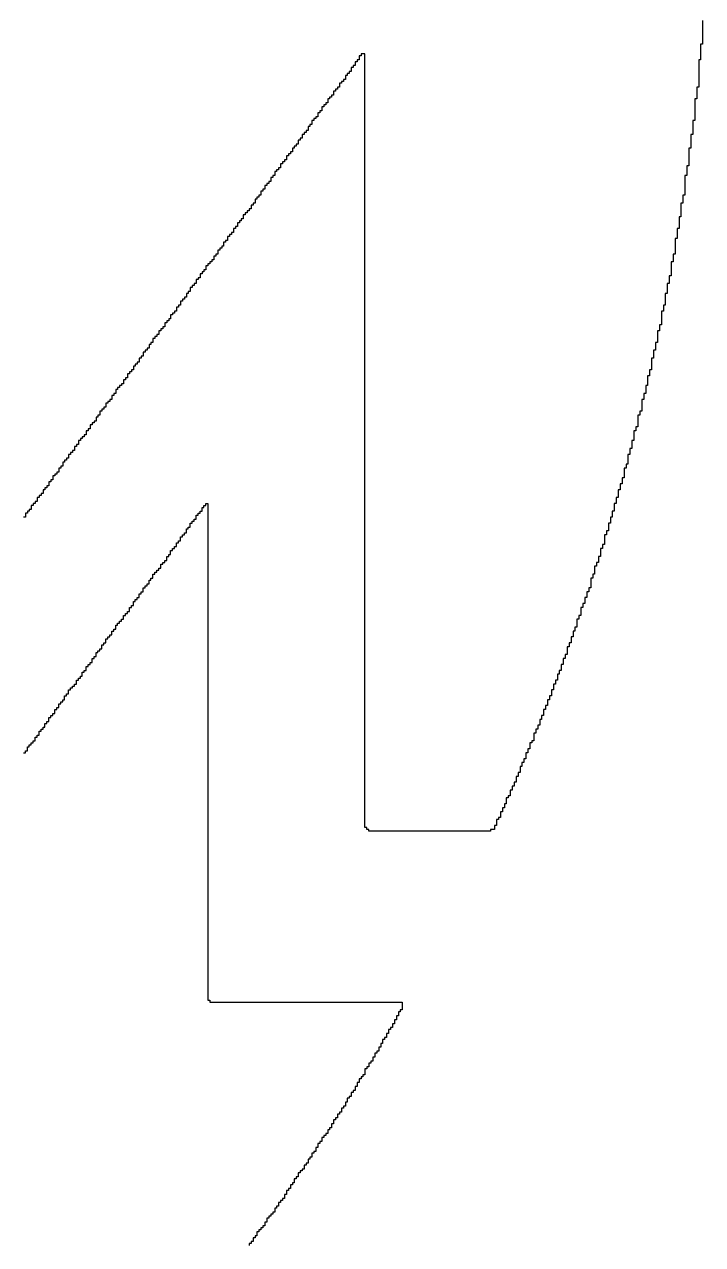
# Model space of a CAD drawing. Header units: millimetres. Extents: x -3.3 to 49.3, y -30.5 to 0.
# Drawn here: x 45.368 to 46.633, y -25.73 to -23.454 of the extents above; entities that cross this region are included whole.
import ezdxf

# ---------------------------------------------------------------- set-up
doc = ezdxf.new("R2010")
doc.units = ezdxf.units.MM
doc.layers.add('TopOverlay', color=2, linetype='Continuous')

msp = doc.modelspace()

# ---------------------------------------------------------------- linework, layer by layer
at = {"layer": 'TopOverlay'}
for p, q in [((46.6333, -23.4465), (46.6333, -23.4905)), ((46.6333, -23.4905), (46.6297, -23.4905)), ((46.6297, -23.4905), (46.6297, -23.5198)), ((45.996, -23.5125), (45.9923, -23.5125)), ((45.9923, -23.5125), (45.9923, -23.5198)), ((46.0033, -23.5088), (45.996, -23.5088)), ((45.996, -23.5088), (45.996, -23.5125)), ((46.0033, -24.952), (46.0033, -23.5088)), ((45.9813, -23.5344), (45.9777, -23.5344)), ((45.9777, -23.5344), (45.9777, -23.5418)), ((45.985, -23.5308), (45.9813, -23.5308)), ((45.9813, -23.5308), (45.9813, -23.5344)), ((45.9886, -23.5234), (45.985, -23.5234)), ((45.985, -23.5234), (45.985, -23.5308)), ((45.9923, -23.5198), (45.9886, -23.5198)), ((45.9886, -23.5198), (45.9886, -23.5234)), ((46.6297, -23.5198), (46.626, -23.5198)), ((46.626, -23.5198), (46.626, -23.5711)), ((45.963, -23.5601), (45.9593, -23.5601)), ((45.9593, -23.5601), (45.9593, -23.5637)), ((45.9667, -23.5564), (45.963, -23.5564)), ((45.963, -23.5564), (45.963, -23.5601)), ((45.9703, -23.5491), (45.9667, -23.5491)), ((45.9667, -23.5491), (45.9667, -23.5564)), ((45.974, -23.5454), (45.9703, -23.5454)), ((45.9703, -23.5454), (45.9703, -23.5491)), ((45.9777, -23.5418), (45.974, -23.5418)), ((45.974, -23.5418), (45.974, -23.5454)), ((45.9484, -23.5784), (45.9447, -23.5784)), ((45.9447, -23.5784), (45.9447, -23.5857)), ((45.952, -23.5747), (45.9484, -23.5747)), ((45.9484, -23.5747), (45.9484, -23.5784)), ((45.9557, -23.5711), (45.952, -23.5711)), ((45.952, -23.5711), (45.952, -23.5747)), ((45.9593, -23.5637), (45.9557, -23.5637)), ((45.9557, -23.5637), (45.9557, -23.5711)), ((46.626, -23.5711), (46.6223, -23.5711)), ((46.6223, -23.5711), (46.6223, -23.593)), ((45.9264, -23.6077), (45.9227, -23.6077)), ((45.9227, -23.6077), (45.9227, -23.615)), ((45.93, -23.604), (45.9264, -23.604)), ((45.9264, -23.604), (45.9264, -23.6077)), ((45.9337, -23.6004), (45.93, -23.6004)), ((45.93, -23.6004), (45.93, -23.604)), ((45.9374, -23.593), (45.9337, -23.593)), ((45.9337, -23.593), (45.9337, -23.6004)), ((45.941, -23.5894), (45.9374, -23.5894)), ((45.9374, -23.5894), (45.9374, -23.593)), ((45.9447, -23.5857), (45.941, -23.5857)), ((45.941, -23.5857), (45.941, -23.5894)), ((46.6223, -23.593), (46.6187, -23.593)), ((46.6187, -23.593), (46.6187, -23.6333)), ((45.9117, -23.6297), (45.9081, -23.6297)), ((45.9081, -23.6297), (45.9081, -23.6333)), ((45.9154, -23.626), (45.9117, -23.626)), ((45.9117, -23.626), (45.9117, -23.6297)), ((45.919, -23.6187), (45.9154, -23.6187)), ((45.9154, -23.6187), (45.9154, -23.626)), ((45.9227, -23.615), (45.919, -23.615)), ((45.919, -23.615), (45.919, -23.6187)), ((45.8971, -23.6516), (45.8934, -23.6516)), ((45.8934, -23.6516), (45.8934, -23.6553)), ((45.9007, -23.6443), (45.8971, -23.6443)), ((45.8971, -23.6443), (45.8971, -23.6516)), ((45.9044, -23.6407), (45.9007, -23.6407)), ((45.9007, -23.6407), (45.9007, -23.6443)), ((45.9081, -23.6333), (45.9044, -23.6333)), ((45.9044, -23.6333), (45.9044, -23.6407)), ((46.6187, -23.6333), (46.615, -23.6333)), ((46.615, -23.6333), (46.615, -23.659)), ((45.8824, -23.67), (45.8788, -23.67)), ((45.8788, -23.67), (45.8788, -23.6773)), ((45.8861, -23.6663), (45.8824, -23.6663)), ((45.8824, -23.6663), (45.8824, -23.67)), ((45.8897, -23.659), (45.8861, -23.659)), ((45.8861, -23.659), (45.8861, -23.6663)), ((45.8934, -23.6553), (45.8897, -23.6553)), ((45.8897, -23.6553), (45.8897, -23.659)), ((46.615, -23.659), (46.6114, -23.659)), ((46.6114, -23.659), (46.6114, -23.6846)), ((45.8641, -23.6956), (45.8604, -23.6956)), ((45.8604, -23.6956), (45.8604, -23.6993)), ((45.8678, -23.6919), (45.8641, -23.6919)), ((45.8641, -23.6919), (45.8641, -23.6956)), ((45.8714, -23.6846), (45.8678, -23.6846)), ((45.8678, -23.6846), (45.8678, -23.6919)), ((45.8751, -23.681), (45.8714, -23.681)), ((45.8714, -23.681), (45.8714, -23.6846)), ((45.8788, -23.6773), (45.8751, -23.6773)), ((45.8751, -23.6773), (45.8751, -23.681)), ((46.6114, -23.6846), (46.6077, -23.6846)), ((46.6077, -23.6846), (46.6077, -23.7176)), ((45.8458, -23.7212), (45.8421, -23.7212)), ((45.8421, -23.7212), (45.8421, -23.7249)), ((45.8495, -23.7139), (45.8458, -23.7139)), ((45.8458, -23.7139), (45.8458, -23.7212)), ((45.8531, -23.7103), (45.8495, -23.7103)), ((45.8495, -23.7103), (45.8495, -23.7139)), ((45.8568, -23.7066), (45.8531, -23.7066)), ((45.8531, -23.7066), (45.8531, -23.7103)), ((45.8604, -23.6993), (45.8568, -23.6993)), ((45.8568, -23.6993), (45.8568, -23.7066)), ((46.6077, -23.7176), (46.604, -23.7176)), ((46.604, -23.7176), (46.604, -23.7359)), ((45.8311, -23.7396), (45.8275, -23.7396)), ((45.8275, -23.7396), (45.8275, -23.7469)), ((45.8348, -23.7359), (45.8311, -23.7359)), ((45.8311, -23.7359), (45.8311, -23.7396)), ((45.8385, -23.7286), (45.8348, -23.7286)), ((45.8348, -23.7286), (45.8348, -23.7359)), ((45.8421, -23.7249), (45.8385, -23.7249)), ((45.8385, -23.7249), (45.8385, -23.7286)), ((46.604, -23.7359), (46.6004, -23.7359)), ((46.6004, -23.7359), (46.6004, -23.7725)), ((45.8128, -23.7652), (45.8092, -23.7652)), ((45.8092, -23.7652), (45.8092, -23.7725)), ((45.8165, -23.7615), (45.8128, -23.7615)), ((45.8128, -23.7615), (45.8128, -23.7652)), ((45.8201, -23.7542), (45.8165, -23.7542)), ((45.8165, -23.7542), (45.8165, -23.7615)), ((45.8238, -23.7505), (45.8201, -23.7505)), ((45.8201, -23.7505), (45.8201, -23.7542)), ((45.8275, -23.7469), (45.8238, -23.7469)), ((45.8238, -23.7469), (45.8238, -23.7505)), ((45.7982, -23.7872), (45.7945, -23.7872)), ((45.7945, -23.7872), (45.7945, -23.7908)), ((45.8018, -23.7799), (45.7982, -23.7799)), ((45.7982, -23.7799), (45.7982, -23.7872)), ((45.8055, -23.7762), (45.8018, -23.7762)), ((45.8018, -23.7762), (45.8018, -23.7799)), ((45.8092, -23.7725), (45.8055, -23.7725)), ((45.8055, -23.7725), (45.8055, -23.7762)), ((46.5967, -23.7872), (46.593, -23.7872)), ((46.593, -23.7872), (46.593, -23.8128)), ((46.6004, -23.7725), (46.5967, -23.7725)), ((46.5967, -23.7725), (46.5967, -23.7872)), ((45.7799, -23.8092), (45.7762, -23.8092)), ((45.7762, -23.8092), (45.7762, -23.8165)), ((45.7835, -23.8055), (45.7799, -23.8055)), ((45.7799, -23.8055), (45.7799, -23.8092)), ((45.7872, -23.8018), (45.7835, -23.8018)), ((45.7835, -23.8018), (45.7835, -23.8055)), ((45.7908, -23.7982), (45.7872, -23.7982)), ((45.7872, -23.7982), (45.7872, -23.8018)), ((45.7945, -23.7908), (45.7908, -23.7908)), ((45.7908, -23.7908), (45.7908, -23.7982)), ((45.7615, -23.8348), (45.7579, -23.8348)), ((45.7579, -23.8348), (45.7579, -23.8421)), ((45.7652, -23.8311), (45.7615, -23.8311)), ((45.7615, -23.8311), (45.7615, -23.8348)), ((45.7689, -23.8238), (45.7652, -23.8238)), ((45.7652, -23.8238), (45.7652, -23.8311)), ((45.7725, -23.8201), (45.7689, -23.8201)), ((45.7689, -23.8201), (45.7689, -23.8238)), ((45.7762, -23.8165), (45.7725, -23.8165)), ((45.7725, -23.8165), (45.7725, -23.8201)), ((46.5894, -23.8348), (46.5857, -23.8348)), ((46.5857, -23.8348), (46.5857, -23.8531)), ((46.593, -23.8128), (46.5894, -23.8128)), ((46.5894, -23.8128), (46.5894, -23.8348)), ((45.7469, -23.8568), (45.7432, -23.8568)), ((45.7432, -23.8568), (45.7432, -23.8604)), ((45.7505, -23.8495), (45.7469, -23.8495)), ((45.7469, -23.8495), (45.7469, -23.8568)), ((45.7542, -23.8458), (45.7505, -23.8458)), ((45.7505, -23.8458), (45.7505, -23.8495)), ((45.7579, -23.8421), (45.7542, -23.8421)), ((45.7542, -23.8421), (45.7542, -23.8458)), ((46.5857, -23.8531), (46.5821, -23.8531)), ((46.5821, -23.8531), (46.5821, -23.8824)), ((45.7322, -23.8751), (45.7286, -23.8751)), ((45.7286, -23.8751), (45.7286, -23.8824)), ((45.7359, -23.8714), (45.7322, -23.8714)), ((45.7322, -23.8714), (45.7322, -23.8751)), ((45.7396, -23.8678), (45.7359, -23.8678)), ((45.7359, -23.8678), (45.7359, -23.8714)), ((45.7432, -23.8604), (45.7396, -23.8604)), ((45.7396, -23.8604), (45.7396, -23.8678)), ((45.7139, -23.9007), (45.7103, -23.9007)), ((45.7103, -23.9007), (45.7103, -23.9044)), ((45.7176, -23.8971), (45.7139, -23.8971)), ((45.7139, -23.8971), (45.7139, -23.9007)), ((45.7212, -23.8934), (45.7176, -23.8934)), ((45.7176, -23.8934), (45.7176, -23.8971)), ((45.7249, -23.8861), (45.7212, -23.8861)), ((45.7212, -23.8861), (45.7212, -23.8934)), ((45.7286, -23.8824), (45.7249, -23.8824)), ((45.7249, -23.8824), (45.7249, -23.8861)), ((46.5784, -23.8971), (46.5747, -23.8971)), ((46.5747, -23.8971), (46.5747, -23.9227)), ((46.5821, -23.8824), (46.5784, -23.8824)), ((46.5784, -23.8824), (46.5784, -23.8971)), ((45.6956, -23.9264), (45.6919, -23.9264)), ((45.6919, -23.9264), (45.6919, -23.93)), ((45.6993, -23.919), (45.6956, -23.919)), ((45.6956, -23.919), (45.6956, -23.9264)), ((45.7029, -23.9154), (45.6993, -23.9154)), ((45.6993, -23.9154), (45.6993, -23.919)), ((45.7066, -23.9117), (45.7029, -23.9117)), ((45.7029, -23.9117), (45.7029, -23.9154)), ((45.7103, -23.9044), (45.7066, -23.9044)), ((45.7066, -23.9044), (45.7066, -23.9117)), ((46.5747, -23.9227), (46.5711, -23.9227)), ((46.5711, -23.9227), (46.5711, -23.9374)), ((45.681, -23.9447), (45.6773, -23.9447)), ((45.6773, -23.9447), (45.6773, -23.952)), ((45.6846, -23.941), (45.681, -23.941)), ((45.681, -23.941), (45.681, -23.9447)), ((45.6883, -23.9374), (45.6846, -23.9374)), ((45.6846, -23.9374), (45.6846, -23.941)), ((45.6919, -23.93), (45.6883, -23.93)), ((45.6883, -23.93), (45.6883, -23.9374)), ((46.5711, -23.9374), (46.5674, -23.9374)), ((46.5674, -23.9374), (46.5674, -23.9557)), ((45.6626, -23.9703), (45.659, -23.9703)), ((45.659, -23.9703), (45.659, -23.9777)), ((45.6663, -23.9667), (45.6626, -23.9667)), ((45.6626, -23.9667), (45.6626, -23.9703)), ((45.67, -23.963), (45.6663, -23.963)), ((45.6663, -23.963), (45.6663, -23.9667)), ((45.6736, -23.9557), (45.67, -23.9557)), ((45.67, -23.9557), (45.67, -23.963)), ((45.6773, -23.952), (45.6736, -23.952)), ((45.6736, -23.952), (45.6736, -23.9557)), ((46.5674, -23.9557), (46.5637, -23.9557)), ((46.5637, -23.9557), (46.5637, -23.9777)), ((45.648, -23.9923), (45.6443, -23.9923)), ((45.6443, -23.9923), (45.6443, -23.996)), ((45.6516, -23.9886), (45.648, -23.9886)), ((45.648, -23.9886), (45.648, -23.9923)), ((45.6553, -23.9813), (45.6516, -23.9813)), ((45.6516, -23.9813), (45.6516, -23.9886)), ((45.659, -23.9777), (45.6553, -23.9777)), ((45.6553, -23.9777), (45.6553, -23.9813)), ((46.5601, -23.9886), (46.5564, -23.9886)), ((46.5564, -23.9886), (46.5564, -24.0143)), ((46.5637, -23.9777), (46.5601, -23.9777)), ((46.5601, -23.9777), (46.5601, -23.9886)), ((45.6333, -24.0106), (45.6297, -24.0106)), ((45.6297, -24.0106), (45.6297, -24.018)), ((45.637, -24.007), (45.6333, -24.007)), ((45.6333, -24.007), (45.6333, -24.0106)), ((45.6407, -24.0033), (45.637, -24.0033)), ((45.637, -24.0033), (45.637, -24.007)), ((45.6443, -23.996), (45.6407, -23.996)), ((45.6407, -23.996), (45.6407, -24.0033)), ((46.5564, -24.0143), (46.5527, -24.0143)), ((46.5527, -24.0143), (46.5527, -24.0253)), ((45.6114, -24.0399), (45.6077, -24.0399)), ((45.6077, -24.0399), (45.6077, -24.0473)), ((45.615, -24.0363), (45.6114, -24.0363)), ((45.6114, -24.0363), (45.6114, -24.0399)), ((45.6187, -24.0326), (45.615, -24.0326)), ((45.615, -24.0326), (45.615, -24.0363)), ((45.6223, -24.0253), (45.6187, -24.0253)), ((45.6187, -24.0253), (45.6187, -24.0326)), ((45.626, -24.0216), (45.6223, -24.0216)), ((45.6223, -24.0216), (45.6223, -24.0253)), ((45.6297, -24.018), (45.626, -24.018)), ((45.626, -24.018), (45.626, -24.0216)), ((46.5527, -24.0253), (46.5491, -24.0253)), ((46.5491, -24.0253), (46.5491, -24.0473)), ((45.5967, -24.0619), (45.593, -24.0619)), ((45.593, -24.0619), (45.593, -24.0656)), ((45.6004, -24.0582), (45.5967, -24.0582)), ((45.5967, -24.0582), (45.5967, -24.0619)), ((45.604, -24.0509), (45.6004, -24.0509)), ((45.6004, -24.0509), (45.6004, -24.0582)), ((45.6077, -24.0473), (45.604, -24.0473)), ((45.604, -24.0473), (45.604, -24.0509)), ((46.5454, -24.0619), (46.5418, -24.0619)), ((46.5418, -24.0619), (46.5418, -24.0766)), ((46.5491, -24.0473), (46.5454, -24.0473)), ((46.5454, -24.0473), (46.5454, -24.0619)), ((45.5821, -24.0839), (45.5784, -24.0839)), ((45.5784, -24.0839), (45.5784, -24.0875)), ((45.5857, -24.0766), (45.5821, -24.0766)), ((45.5821, -24.0766), (45.5821, -24.0839)), ((45.5894, -24.0729), (45.5857, -24.0729)), ((45.5857, -24.0729), (45.5857, -24.0766)), ((45.593, -24.0656), (45.5894, -24.0656)), ((45.5894, -24.0656), (45.5894, -24.0729)), ((46.5418, -24.0766), (46.5381, -24.0766)), ((46.5381, -24.0766), (46.5381, -24.0985)), ((45.5637, -24.1059), (45.5601, -24.1059)), ((45.5601, -24.1059), (45.5601, -24.1132)), ((45.5674, -24.1022), (45.5637, -24.1022)), ((45.5637, -24.1022), (45.5637, -24.1059)), ((45.5711, -24.0985), (45.5674, -24.0985)), ((45.5674, -24.0985), (45.5674, -24.1022)), ((45.5747, -24.0912), (45.5711, -24.0912)), ((45.5711, -24.0912), (45.5711, -24.0985)), ((45.5784, -24.0875), (45.5747, -24.0875)), ((45.5747, -24.0875), (45.5747, -24.0912)), ((46.5381, -24.0985), (46.5344, -24.0985)), ((46.5344, -24.0985), (46.5344, -24.1095)), ((45.5491, -24.1278), (45.5454, -24.1278)), ((45.5454, -24.1278), (45.5454, -24.1315)), ((45.5527, -24.1242), (45.5491, -24.1242)), ((45.5491, -24.1242), (45.5491, -24.1278)), ((45.5564, -24.1169), (45.5527, -24.1169)), ((45.5527, -24.1169), (45.5527, -24.1242)), ((45.5601, -24.1132), (45.5564, -24.1132)), ((45.5564, -24.1132), (45.5564, -24.1169)), ((46.5308, -24.1278), (46.5271, -24.1278)), ((46.5271, -24.1278), (46.5271, -24.1425)), ((46.5344, -24.1095), (46.5308, -24.1095)), ((46.5308, -24.1095), (46.5308, -24.1278)), ((45.5308, -24.1535), (45.5271, -24.1535)), ((45.5271, -24.1535), (45.5271, -24.1571)), ((45.5344, -24.1462), (45.5308, -24.1462)), ((45.5308, -24.1462), (45.5308, -24.1535)), ((45.5381, -24.1425), (45.5344, -24.1425)), ((45.5344, -24.1425), (45.5344, -24.1462)), ((45.5418, -24.1352), (45.5381, -24.1352)), ((45.5381, -24.1352), (45.5381, -24.1425)), ((45.5454, -24.1315), (45.5418, -24.1315)), ((45.5418, -24.1315), (45.5418, -24.1352)), ((46.5234, -24.1535), (46.5198, -24.1535)), ((46.5198, -24.1535), (46.5198, -24.1755)), ((46.5271, -24.1425), (46.5234, -24.1425)), ((46.5234, -24.1425), (46.5234, -24.1535)), ((45.5125, -24.1755), (45.5088, -24.1755)), ((45.5088, -24.1755), (45.5088, -24.1828)), ((45.5161, -24.1718), (45.5125, -24.1718)), ((45.5125, -24.1718), (45.5125, -24.1755)), ((45.5198, -24.1681), (45.5161, -24.1681)), ((45.5161, -24.1681), (45.5161, -24.1718)), ((45.5234, -24.1608), (45.5198, -24.1608)), ((45.5198, -24.1608), (45.5198, -24.1681)), ((45.5271, -24.1571), (45.5234, -24.1571)), ((45.5234, -24.1571), (45.5234, -24.1608)), ((46.5198, -24.1755), (46.5161, -24.1755)), ((46.5161, -24.1755), (46.5161, -24.1828)), ((45.4978, -24.1974), (45.4941, -24.1974)), ((45.4941, -24.1974), (45.4941, -24.2011)), ((45.5015, -24.1938), (45.4978, -24.1938)), ((45.4978, -24.1938), (45.4978, -24.1974)), ((45.5051, -24.1864), (45.5015, -24.1864)), ((45.5015, -24.1864), (45.5015, -24.1938)), ((45.5088, -24.1828), (45.5051, -24.1828)), ((45.5051, -24.1828), (45.5051, -24.1864)), ((46.5161, -24.1828), (46.5125, -24.1828)), ((46.5125, -24.1828), (46.5125, -24.2048)), ((45.4832, -24.2194), (45.4795, -24.2194)), ((45.4795, -24.2194), (45.4795, -24.2231)), ((45.4868, -24.2121), (45.4832, -24.2121)), ((45.4832, -24.2121), (45.4832, -24.2194)), ((45.4905, -24.2084), (45.4868, -24.2084)), ((45.4868, -24.2084), (45.4868, -24.2121)), ((45.4941, -24.2011), (45.4905, -24.2011)), ((45.4905, -24.2011), (45.4905, -24.2084)), ((46.5088, -24.2121), (46.5051, -24.2121)), ((46.5051, -24.2121), (46.5051, -24.2304)), ((46.5125, -24.2048), (46.5088, -24.2048)), ((46.5088, -24.2048), (46.5088, -24.2121)), ((45.4648, -24.2414), (45.4612, -24.2414)), ((45.4612, -24.2414), (45.4612, -24.2487)), ((45.4685, -24.2377), (45.4648, -24.2377)), ((45.4648, -24.2377), (45.4648, -24.2414)), ((45.4722, -24.2304), (45.4685, -24.2304)), ((45.4685, -24.2304), (45.4685, -24.2377)), ((45.4758, -24.2267), (45.4722, -24.2267)), ((45.4722, -24.2267), (45.4722, -24.2304)), ((45.4795, -24.2231), (45.4758, -24.2231)), ((45.4758, -24.2231), (45.4758, -24.2267)), ((46.5015, -24.2451), (46.4978, -24.2451)), ((46.4978, -24.2451), (46.4978, -24.256)), ((46.5051, -24.2304), (46.5015, -24.2304)), ((46.5015, -24.2304), (46.5015, -24.2451)), ((45.4465, -24.267), (45.4429, -24.267)), ((45.4429, -24.267), (45.4429, -24.2707)), ((45.4502, -24.2634), (45.4465, -24.2634)), ((45.4465, -24.2634), (45.4465, -24.267)), ((45.4538, -24.256), (45.4502, -24.256)), ((45.4502, -24.256), (45.4502, -24.2634)), ((45.4575, -24.2524), (45.4538, -24.2524)), ((45.4538, -24.2524), (45.4538, -24.256)), ((45.4612, -24.2487), (45.4575, -24.2487)), ((45.4575, -24.2487), (45.4575, -24.2524)), ((46.4978, -24.256), (46.4941, -24.256)), ((46.4941, -24.256), (46.4941, -24.2744)), ((45.4319, -24.289), (45.4282, -24.289)), ((45.4282, -24.289), (45.4282, -24.2927)), ((45.4355, -24.2817), (45.4319, -24.2817)), ((45.4319, -24.2817), (45.4319, -24.289)), ((45.4392, -24.278), (45.4355, -24.278)), ((45.4355, -24.278), (45.4355, -24.2817)), ((45.4429, -24.2707), (45.4392, -24.2707)), ((45.4392, -24.2707), (45.4392, -24.278)), ((46.4905, -24.2817), (46.4868, -24.2817)), ((46.4868, -24.2817), (46.4868, -24.3)), ((46.4941, -24.2744), (46.4905, -24.2744)), ((46.4905, -24.2744), (46.4905, -24.2817)), ((45.4172, -24.3073), (45.4136, -24.3073)), ((45.4136, -24.3073), (45.4136, -24.3147)), ((45.4209, -24.3037), (45.4172, -24.3037)), ((45.4172, -24.3037), (45.4172, -24.3073)), ((45.4245, -24.2963), (45.4209, -24.2963)), ((45.4209, -24.2963), (45.4209, -24.3037)), ((45.4282, -24.2927), (45.4245, -24.2927)), ((45.4245, -24.2927), (45.4245, -24.2963)), ((46.4832, -24.311), (46.4795, -24.311)), ((46.4795, -24.311), (46.4795, -24.322)), ((46.4868, -24.3), (46.4832, -24.3)), ((46.4832, -24.3), (46.4832, -24.311)), ((45.3989, -24.333), (45.3952, -24.333)), ((45.3952, -24.333), (45.3952, -24.3366)), ((45.4026, -24.3293), (45.3989, -24.3293)), ((45.3989, -24.3293), (45.3989, -24.333)), ((45.4062, -24.322), (45.4026, -24.322)), ((45.4026, -24.322), (45.4026, -24.3293)), ((45.4099, -24.3183), (45.4062, -24.3183)), ((45.4062, -24.3183), (45.4062, -24.322)), ((45.4136, -24.3147), (45.4099, -24.3147)), ((45.4099, -24.3147), (45.4099, -24.3183)), ((46.4795, -24.322), (46.4758, -24.322)), ((46.4758, -24.322), (46.4758, -24.3366)), ((45.3806, -24.3586), (45.3769, -24.3586)), ((45.3769, -24.3586), (45.3769, -24.3623)), ((45.3843, -24.3513), (45.3806, -24.3513)), ((45.3806, -24.3513), (45.3806, -24.3586)), ((45.3879, -24.3476), (45.3843, -24.3476)), ((45.3843, -24.3476), (45.3843, -24.3513)), ((45.3916, -24.344), (45.3879, -24.344)), ((45.3879, -24.344), (45.3879, -24.3476)), ((45.3952, -24.3366), (45.3916, -24.3366)), ((45.3916, -24.3366), (45.3916, -24.344)), ((45.6993, -24.3623), (45.6993, -24.3549)), ((45.6993, -24.3549), (45.7029, -24.3549)), ((45.7029, -24.3549), (45.7029, -24.3513)), ((45.7029, -24.3513), (45.7066, -24.3513)), ((45.7066, -24.3513), (45.7066, -24.3476)), ((45.7066, -24.3476), (45.7103, -24.3476)), ((45.7103, -24.3476), (45.7103, -25.2744)), ((46.4722, -24.3476), (46.4685, -24.3476)), ((46.4685, -24.3476), (46.4685, -24.3623)), ((46.4758, -24.3366), (46.4722, -24.3366)), ((46.4722, -24.3366), (46.4722, -24.3476)), ((45.3696, -24.3733), (45.3659, -24.3733)), ((45.3733, -24.3659), (45.3696, -24.3659)), ((45.3696, -24.3659), (45.3696, -24.3733)), ((45.3769, -24.3623), (45.3733, -24.3623)), ((45.3733, -24.3623), (45.3733, -24.3659)), ((45.681, -24.3842), (45.681, -24.3806)), ((45.681, -24.3806), (45.6846, -24.3806)), ((45.6846, -24.3806), (45.6846, -24.3769)), ((45.6846, -24.3769), (45.6883, -24.3769)), ((45.6883, -24.3769), (45.6883, -24.3696)), ((45.6883, -24.3696), (45.6919, -24.3696)), ((45.6919, -24.3696), (45.6919, -24.3659)), ((45.6919, -24.3659), (45.6956, -24.3659)), ((45.6956, -24.3659), (45.6956, -24.3623)), ((45.6956, -24.3623), (45.6993, -24.3623)), ((46.4648, -24.3733), (46.4612, -24.3733)), ((46.4612, -24.3733), (46.4612, -24.3842)), ((46.4685, -24.3623), (46.4648, -24.3623)), ((46.4648, -24.3623), (46.4648, -24.3733)), ((45.6663, -24.4062), (45.6663, -24.4026)), ((45.6663, -24.4026), (45.67, -24.4026)), ((45.67, -24.4026), (45.67, -24.3952)), ((45.67, -24.3952), (45.6736, -24.3952)), ((45.6736, -24.3952), (45.6736, -24.3916)), ((45.6736, -24.3916), (45.6773, -24.3916)), ((45.6773, -24.3916), (45.6773, -24.3842)), ((45.6773, -24.3842), (45.681, -24.3842)), ((46.4575, -24.3989), (46.4538, -24.3989)), ((46.4538, -24.3989), (46.4538, -24.4062)), ((46.4612, -24.3842), (46.4575, -24.3842)), ((46.4575, -24.3842), (46.4575, -24.3989)), ((45.6516, -24.4282), (45.6516, -24.4209)), ((45.6516, -24.4209), (45.6553, -24.4209)), ((45.6553, -24.4209), (45.6553, -24.4172)), ((45.6553, -24.4172), (45.659, -24.4172)), ((45.659, -24.4172), (45.659, -24.4099)), ((45.659, -24.4099), (45.6626, -24.4099)), ((45.6626, -24.4099), (45.6626, -24.4062)), ((45.6626, -24.4062), (45.6663, -24.4062)), ((46.4502, -24.4245), (46.4465, -24.4245)), ((46.4465, -24.4245), (46.4465, -24.4319)), ((46.4538, -24.4062), (46.4502, -24.4062)), ((46.4502, -24.4062), (46.4502, -24.4245)), ((45.6333, -24.4538), (45.6333, -24.4465)), ((45.6333, -24.4465), (45.637, -24.4465)), ((45.637, -24.4465), (45.637, -24.4429)), ((45.637, -24.4429), (45.6407, -24.4429)), ((45.6407, -24.4429), (45.6407, -24.4355)), ((45.6407, -24.4355), (45.6443, -24.4355)), ((45.6443, -24.4355), (45.6443, -24.4319)), ((45.6443, -24.4319), (45.648, -24.4319)), ((45.648, -24.4319), (45.648, -24.4282)), ((45.648, -24.4282), (45.6516, -24.4282)), ((46.4429, -24.4465), (46.4392, -24.4465)), ((46.4392, -24.4465), (46.4392, -24.4575)), ((46.4465, -24.4319), (46.4429, -24.4319)), ((46.4429, -24.4319), (46.4429, -24.4465)), ((45.615, -24.4758), (45.615, -24.4722)), ((45.615, -24.4722), (45.6187, -24.4722)), ((45.6187, -24.4722), (45.6187, -24.4685)), ((45.6187, -24.4685), (45.6223, -24.4685)), ((45.6223, -24.4685), (45.6223, -24.4612)), ((45.6223, -24.4612), (45.626, -24.4612)), ((45.626, -24.4612), (45.626, -24.4575)), ((45.626, -24.4575), (45.6297, -24.4575)), ((45.6297, -24.4575), (45.6297, -24.4538)), ((45.6297, -24.4538), (45.6333, -24.4538)), ((46.4355, -24.4648), (46.4319, -24.4648)), ((46.4319, -24.4648), (46.4319, -24.4795)), ((46.4392, -24.4575), (46.4355, -24.4575)), ((46.4355, -24.4575), (46.4355, -24.4648)), ((45.6004, -24.4978), (45.6004, -24.4905)), ((45.6004, -24.4905), (45.604, -24.4905)), ((45.604, -24.4905), (45.604, -24.4868)), ((45.604, -24.4868), (45.6077, -24.4868)), ((45.6077, -24.4868), (45.6077, -24.4795)), ((45.6077, -24.4795), (45.6114, -24.4795)), ((45.6114, -24.4795), (45.6114, -24.4758)), ((45.6114, -24.4758), (45.615, -24.4758)), ((46.4282, -24.4868), (46.4245, -24.4868)), ((46.4245, -24.4868), (46.4245, -24.5051)), ((46.4319, -24.4795), (46.4282, -24.4795)), ((46.4282, -24.4795), (46.4282, -24.4868)), ((45.5821, -24.5234), (45.5821, -24.5161)), ((45.5821, -24.5161), (45.5857, -24.5161)), ((45.5857, -24.5161), (45.5857, -24.5125)), ((45.5857, -24.5125), (45.5894, -24.5125)), ((45.5894, -24.5125), (45.5894, -24.5051)), ((45.5894, -24.5051), (45.593, -24.5051)), ((45.593, -24.5051), (45.593, -24.5015)), ((45.593, -24.5015), (45.5967, -24.5015)), ((45.5967, -24.5015), (45.5967, -24.4978)), ((45.5967, -24.4978), (45.6004, -24.4978)), ((46.4209, -24.5125), (46.4172, -24.5125)), ((46.4172, -24.5125), (46.4172, -24.5234)), ((46.4245, -24.5051), (46.4209, -24.5051)), ((46.4209, -24.5051), (46.4209, -24.5125)), ((45.5674, -24.5418), (45.5674, -24.5381)), ((45.5674, -24.5381), (45.5711, -24.5381)), ((45.5711, -24.5381), (45.5711, -24.5308)), ((45.5711, -24.5308), (45.5747, -24.5308)), ((45.5747, -24.5308), (45.5747, -24.5271)), ((45.5747, -24.5271), (45.5784, -24.5271)), ((45.5784, -24.5271), (45.5784, -24.5234)), ((45.5784, -24.5234), (45.5821, -24.5234)), ((46.4136, -24.5344), (46.4099, -24.5344)), ((46.4099, -24.5344), (46.4099, -24.5418)), ((46.4172, -24.5234), (46.4136, -24.5234)), ((46.4136, -24.5234), (46.4136, -24.5344)), ((45.5491, -24.5674), (45.5491, -24.5637)), ((45.5491, -24.5637), (45.5527, -24.5637)), ((45.5527, -24.5637), (45.5527, -24.5564)), ((45.5527, -24.5564), (45.5564, -24.5564)), ((45.5564, -24.5564), (45.5564, -24.5527)), ((45.5564, -24.5527), (45.5601, -24.5527)), ((45.5601, -24.5527), (45.5601, -24.5491)), ((45.5601, -24.5491), (45.5637, -24.5491)), ((45.5637, -24.5491), (45.5637, -24.5418)), ((45.5637, -24.5418), (45.5674, -24.5418)), ((46.4026, -24.5637), (46.3989, -24.5637)), ((46.3989, -24.5637), (46.3989, -24.5784)), ((46.4062, -24.5564), (46.4026, -24.5564)), ((46.4026, -24.5564), (46.4026, -24.5637)), ((46.4099, -24.5418), (46.4062, -24.5418)), ((46.4062, -24.5418), (46.4062, -24.5564)), ((45.5308, -24.593), (45.5308, -24.5857)), ((45.5308, -24.5857), (45.5344, -24.5857)), ((45.5344, -24.5857), (45.5344, -24.5821)), ((45.5344, -24.5821), (45.5381, -24.5821)), ((45.5381, -24.5821), (45.5381, -24.5747)), ((45.5381, -24.5747), (45.5418, -24.5747)), ((45.5418, -24.5747), (45.5418, -24.5711)), ((45.5418, -24.5711), (45.5454, -24.5711)), ((45.5454, -24.5711), (45.5454, -24.5674)), ((45.5454, -24.5674), (45.5491, -24.5674)), ((46.3952, -24.5857), (46.3916, -24.5857)), ((46.3916, -24.5857), (46.3916, -24.5967)), ((46.3989, -24.5784), (46.3952, -24.5784)), ((46.3952, -24.5784), (46.3952, -24.5857)), ((45.5161, -24.6114), (45.5161, -24.6077)), ((45.5161, -24.6077), (45.5198, -24.6077)), ((45.5198, -24.6077), (45.5198, -24.6004)), ((45.5198, -24.6004), (45.5234, -24.6004)), ((45.5234, -24.6004), (45.5234, -24.5967)), ((45.5234, -24.5967), (45.5271, -24.5967)), ((45.5271, -24.5967), (45.5271, -24.593)), ((45.5271, -24.593), (45.5308, -24.593)), ((46.3879, -24.6077), (46.3842, -24.6077)), ((46.3842, -24.6077), (46.3842, -24.615)), ((46.3916, -24.5967), (46.3879, -24.5967)), ((46.3879, -24.5967), (46.3879, -24.6077)), ((45.5015, -24.6333), (45.5015, -24.626)), ((45.5015, -24.626), (45.5051, -24.626)), ((45.5051, -24.626), (45.5051, -24.6223)), ((45.5051, -24.6223), (45.5088, -24.6223)), ((45.5088, -24.6223), (45.5088, -24.6187)), ((45.5088, -24.6187), (45.5125, -24.6187)), ((45.5125, -24.6187), (45.5125, -24.6114)), ((45.5125, -24.6114), (45.5161, -24.6114)), ((46.3806, -24.6297), (46.3769, -24.6297)), ((46.3769, -24.6297), (46.3769, -24.637)), ((46.3842, -24.615), (46.3806, -24.615)), ((46.3806, -24.615), (46.3806, -24.6297)), ((45.4832, -24.659), (45.4832, -24.6516)), ((45.4832, -24.6516), (45.4868, -24.6516)), ((45.4868, -24.6516), (45.4868, -24.648)), ((45.4868, -24.648), (45.4905, -24.648)), ((45.4905, -24.648), (45.4905, -24.6443)), ((45.4905, -24.6443), (45.4941, -24.6443)), ((45.4941, -24.6443), (45.4941, -24.637)), ((45.4941, -24.637), (45.4978, -24.637)), ((45.4978, -24.637), (45.4978, -24.6333)), ((45.4978, -24.6333), (45.5015, -24.6333)), ((46.3733, -24.648), (46.3696, -24.648)), ((46.3696, -24.648), (46.3696, -24.659)), ((46.3769, -24.637), (46.3733, -24.637)), ((46.3733, -24.637), (46.3733, -24.648)), ((45.4648, -24.6846), (45.4648, -24.6773)), ((45.4648, -24.6773), (45.4685, -24.6773)), ((45.4685, -24.6773), (45.4685, -24.6736)), ((45.4685, -24.6736), (45.4722, -24.6736)), ((45.4722, -24.6736), (45.4722, -24.67)), ((45.4722, -24.67), (45.4758, -24.67)), ((45.4758, -24.67), (45.4758, -24.6626)), ((45.4758, -24.6626), (45.4795, -24.6626)), ((45.4795, -24.6626), (45.4795, -24.659)), ((45.4795, -24.659), (45.4832, -24.659)), ((46.3623, -24.6773), (46.3586, -24.6773)), ((46.3586, -24.6773), (46.3586, -24.6846)), ((46.3659, -24.6663), (46.3623, -24.6663)), ((46.3623, -24.6663), (46.3623, -24.6773)), ((46.3696, -24.659), (46.3659, -24.659)), ((46.3659, -24.659), (46.3659, -24.6663)), ((45.4502, -24.7029), (45.4502, -24.6956)), ((45.4502, -24.6956), (45.4538, -24.6956)), ((45.4538, -24.6956), (45.4538, -24.6919)), ((45.4538, -24.6919), (45.4575, -24.6919)), ((45.4575, -24.6919), (45.4575, -24.6883)), ((45.4575, -24.6883), (45.4612, -24.6883)), ((45.4612, -24.6883), (45.4612, -24.6846)), ((45.4612, -24.6846), (45.4648, -24.6846)), ((46.3549, -24.6956), (46.3513, -24.6956)), ((46.3513, -24.6956), (46.3513, -24.7066)), ((46.3586, -24.6846), (46.3549, -24.6846)), ((46.3549, -24.6846), (46.3549, -24.6956)), ((45.4319, -24.7286), (45.4319, -24.7212)), ((45.4319, -24.7212), (45.4355, -24.7212)), ((45.4355, -24.7212), (45.4355, -24.7176)), ((45.4355, -24.7176), (45.4392, -24.7176)), ((45.4392, -24.7176), (45.4392, -24.7139)), ((45.4392, -24.7139), (45.4429, -24.7139)), ((45.4429, -24.7139), (45.4429, -24.7066)), ((45.4429, -24.7066), (45.4465, -24.7066)), ((45.4465, -24.7066), (45.4465, -24.7029)), ((45.4465, -24.7029), (45.4502, -24.7029)), ((46.3476, -24.7139), (46.344, -24.7139)), ((46.344, -24.7139), (46.344, -24.7249)), ((46.3513, -24.7066), (46.3476, -24.7066)), ((46.3476, -24.7066), (46.3476, -24.7139)), ((45.4172, -24.7469), (45.4172, -24.7432)), ((45.4172, -24.7432), (45.4209, -24.7432)), ((45.4209, -24.7432), (45.4209, -24.7396)), ((45.4209, -24.7396), (45.4245, -24.7396)), ((45.4245, -24.7396), (45.4245, -24.7322)), ((45.4245, -24.7322), (45.4282, -24.7322)), ((45.4282, -24.7322), (45.4282, -24.7286)), ((45.4282, -24.7286), (45.4319, -24.7286)), ((46.3366, -24.7432), (46.333, -24.7432)), ((46.333, -24.7432), (46.333, -24.7505)), ((46.3403, -24.7322), (46.3366, -24.7322)), ((46.3366, -24.7322), (46.3366, -24.7432)), ((46.344, -24.7249), (46.3403, -24.7249)), ((46.3403, -24.7249), (46.3403, -24.7322)), ((45.3989, -24.7725), (45.3989, -24.7689)), ((45.3989, -24.7689), (45.4026, -24.7689)), ((45.4026, -24.7689), (45.4026, -24.7652)), ((45.4026, -24.7652), (45.4062, -24.7652)), ((45.4062, -24.7652), (45.4062, -24.7579)), ((45.4062, -24.7579), (45.4099, -24.7579)), ((45.4099, -24.7579), (45.4099, -24.7542)), ((45.4099, -24.7542), (45.4136, -24.7542)), ((45.4136, -24.7542), (45.4136, -24.7469)), ((45.4136, -24.7469), (45.4172, -24.7469)), ((46.3256, -24.7689), (46.322, -24.7689)), ((46.322, -24.7689), (46.322, -24.7762)), ((46.3293, -24.7615), (46.3256, -24.7615)), ((46.3256, -24.7615), (46.3256, -24.7689)), ((46.333, -24.7505), (46.3293, -24.7505)), ((46.3293, -24.7505), (46.3293, -24.7615)), ((45.3843, -24.7945), (45.3843, -24.7908)), ((45.3843, -24.7908), (45.3879, -24.7908)), ((45.3879, -24.7908), (45.3879, -24.7835)), ((45.3879, -24.7835), (45.3916, -24.7835)), ((45.3916, -24.7835), (45.3916, -24.7799)), ((45.3916, -24.7799), (45.3952, -24.7799)), ((45.3952, -24.7799), (45.3952, -24.7725)), ((45.3952, -24.7725), (45.3989, -24.7725)), ((46.3183, -24.7908), (46.3147, -24.7908)), ((46.3147, -24.7908), (46.3147, -24.7945)), ((46.322, -24.7762), (46.3183, -24.7762)), ((46.3183, -24.7762), (46.3183, -24.7908)), ((45.3659, -24.8128), (45.3696, -24.8128)), ((45.3696, -24.8128), (45.3696, -24.8092)), ((45.3696, -24.8092), (45.3733, -24.8092)), ((45.3733, -24.8092), (45.3733, -24.8018)), ((45.3733, -24.8018), (45.3769, -24.8018)), ((45.3769, -24.8018), (45.3769, -24.7982)), ((45.3769, -24.7982), (45.3806, -24.7982)), ((45.3806, -24.7982), (45.3806, -24.7945)), ((45.3806, -24.7945), (45.3843, -24.7945)), ((46.3073, -24.8128), (46.3037, -24.8128)), ((46.3037, -24.8128), (46.3037, -24.8238)), ((46.311, -24.8055), (46.3073, -24.8055)), ((46.3073, -24.8055), (46.3073, -24.8128)), ((46.3147, -24.7945), (46.311, -24.7945)), ((46.311, -24.7945), (46.311, -24.8055)), ((46.3, -24.8311), (46.2963, -24.8311)), ((46.2963, -24.8311), (46.2963, -24.8385)), ((46.3037, -24.8238), (46.3, -24.8238)), ((46.3, -24.8238), (46.3, -24.8311)), ((46.289, -24.8568), (46.2853, -24.8568)), ((46.2853, -24.8568), (46.2853, -24.8678)), ((46.2927, -24.8494), (46.289, -24.8494)), ((46.289, -24.8494), (46.289, -24.8568)), ((46.2963, -24.8385), (46.2927, -24.8385)), ((46.2927, -24.8385), (46.2927, -24.8494)), ((46.278, -24.8824), (46.2744, -24.8824)), ((46.2744, -24.8824), (46.2744, -24.8934)), ((46.2817, -24.8751), (46.278, -24.8751)), ((46.278, -24.8751), (46.278, -24.8824)), ((46.2853, -24.8678), (46.2817, -24.8678)), ((46.2817, -24.8678), (46.2817, -24.8751)), ((46.2707, -24.8971), (46.267, -24.8971)), ((46.267, -24.8971), (46.267, -24.9081)), ((46.2744, -24.8934), (46.2707, -24.8934)), ((46.2707, -24.8934), (46.2707, -24.8971)), ((46.2597, -24.9227), (46.256, -24.9227)), ((46.256, -24.9227), (46.256, -24.9337)), ((46.2634, -24.9154), (46.2597, -24.9154)), ((46.2597, -24.9154), (46.2597, -24.9227)), ((46.267, -24.9081), (46.2634, -24.9081)), ((46.2634, -24.9081), (46.2634, -24.9154)), ((46.2487, -24.9484), (46.2451, -24.9484)), ((46.2451, -24.9484), (46.2451, -24.9557)), ((46.2524, -24.9374), (46.2487, -24.9374)), ((46.2487, -24.9374), (46.2487, -24.9484)), ((46.256, -24.9337), (46.2524, -24.9337)), ((46.2524, -24.9337), (46.2524, -24.9374)), ((46.007, -24.952), (46.0033, -24.952)), ((46.007, -24.9557), (46.007, -24.952)), ((46.0106, -24.9557), (46.007, -24.9557)), ((46.0106, -24.9593), (46.0106, -24.9557)), ((46.2377, -24.9593), (46.0106, -24.9593)), ((46.2451, -24.9557), (46.2377, -24.9557)), ((46.2377, -24.9557), (46.2377, -24.9593)), ((45.7103, -25.2744), (45.7139, -25.2744)), ((45.7139, -25.2744), (45.7139, -25.278)), ((45.7139, -25.278), (46.0729, -25.278)), ((46.0729, -25.278), (46.0729, -25.2927)), ((46.0619, -25.311), (46.0582, -25.311)), ((46.0582, -25.311), (46.0582, -25.3183)), ((46.0656, -25.3037), (46.0619, -25.3037)), ((46.0619, -25.3037), (46.0619, -25.311)), ((46.0692, -25.2963), (46.0656, -25.2963)), ((46.0656, -25.2963), (46.0656, -25.3037)), ((46.0729, -25.2927), (46.0692, -25.2927)), ((46.0692, -25.2927), (46.0692, -25.2963)), ((46.0473, -25.3366), (46.0436, -25.3366)), ((46.0436, -25.3366), (46.0436, -25.344)), ((46.0509, -25.3293), (46.0473, -25.3293)), ((46.0473, -25.3293), (46.0473, -25.3366)), ((46.0546, -25.3256), (46.0509, -25.3256)), ((46.0509, -25.3256), (46.0509, -25.3293)), ((46.0582, -25.3183), (46.0546, -25.3183)), ((46.0546, -25.3183), (46.0546, -25.3256)), ((46.0363, -25.3549), (46.0326, -25.3549)), ((46.0326, -25.3549), (46.0326, -25.3623)), ((46.0399, -25.3476), (46.0363, -25.3476)), ((46.0363, -25.3476), (46.0363, -25.3549)), ((46.0436, -25.344), (46.0399, -25.344)), ((46.0399, -25.344), (46.0399, -25.3476)), ((46.0216, -25.3806), (46.0179, -25.3806)), ((46.0179, -25.3806), (46.0179, -25.3879)), ((46.0253, -25.3733), (46.0216, -25.3733)), ((46.0216, -25.3733), (46.0216, -25.3806)), ((46.0289, -25.3696), (46.0253, -25.3696)), ((46.0253, -25.3696), (46.0253, -25.3733)), ((46.0326, -25.3623), (46.0289, -25.3623)), ((46.0289, -25.3623), (46.0289, -25.3696)), ((46.007, -25.4026), (46.0033, -25.4026)), ((46.0033, -25.4026), (46.0033, -25.4136)), ((46.0106, -25.3989), (46.007, -25.3989)), ((46.007, -25.3989), (46.007, -25.4026)), ((46.0143, -25.3916), (46.0106, -25.3916)), ((46.0106, -25.3916), (46.0106, -25.3989)), ((46.0179, -25.3879), (46.0143, -25.3879)), ((46.0143, -25.3879), (46.0143, -25.3916)), ((45.9923, -25.4282), (45.9886, -25.4282)), ((45.9886, -25.4282), (45.9886, -25.4355)), ((45.996, -25.4209), (45.9923, -25.4209)), ((45.9923, -25.4209), (45.9923, -25.4282)), ((45.9996, -25.4172), (45.996, -25.4172)), ((45.996, -25.4172), (45.996, -25.4209)), ((46.0033, -25.4136), (45.9996, -25.4136)), ((45.9996, -25.4136), (45.9996, -25.4172)), ((45.9813, -25.4465), (45.9777, -25.4465)), ((45.9777, -25.4465), (45.9777, -25.4538)), ((45.985, -25.4429), (45.9813, -25.4429)), ((45.9813, -25.4429), (45.9813, -25.4465)), ((45.9886, -25.4355), (45.985, -25.4355)), ((45.985, -25.4355), (45.985, -25.4429)), ((45.9667, -25.4722), (45.963, -25.4722)), ((45.963, -25.4722), (45.963, -25.4758)), ((45.9703, -25.4648), (45.9667, -25.4648)), ((45.9667, -25.4648), (45.9667, -25.4722)), ((45.974, -25.4575), (45.9703, -25.4575)), ((45.9703, -25.4575), (45.9703, -25.4648)), ((45.9777, -25.4538), (45.974, -25.4538)), ((45.974, -25.4538), (45.974, -25.4575)), ((45.952, -25.4941), (45.9484, -25.4941)), ((45.9484, -25.4941), (45.9484, -25.4978)), ((45.9557, -25.4868), (45.952, -25.4868)), ((45.952, -25.4868), (45.952, -25.4941)), ((45.9593, -25.4831), (45.9557, -25.4831)), ((45.9557, -25.4831), (45.9557, -25.4868)), ((45.963, -25.4758), (45.9593, -25.4758)), ((45.9593, -25.4758), (45.9593, -25.4831)), ((45.9374, -25.5161), (45.9337, -25.5161)), ((45.9337, -25.5161), (45.9337, -25.5234)), ((45.941, -25.5125), (45.9374, -25.5125)), ((45.9374, -25.5125), (45.9374, -25.5161)), ((45.9447, -25.5051), (45.941, -25.5051)), ((45.941, -25.5051), (45.941, -25.5125)), ((45.9484, -25.4978), (45.9447, -25.4978)), ((45.9447, -25.4978), (45.9447, -25.5051)), ((45.919, -25.5418), (45.9154, -25.5418)), ((45.9154, -25.5418), (45.9154, -25.5491)), ((45.9227, -25.5381), (45.919, -25.5381)), ((45.919, -25.5381), (45.919, -25.5418)), ((45.9264, -25.5308), (45.9227, -25.5308)), ((45.9227, -25.5308), (45.9227, -25.5381)), ((45.93, -25.5271), (45.9264, -25.5271)), ((45.9264, -25.5271), (45.9264, -25.5308)), ((45.9337, -25.5234), (45.93, -25.5234)), ((45.93, -25.5234), (45.93, -25.5271)), ((45.9081, -25.5601), (45.9044, -25.5601)), ((45.9044, -25.5601), (45.9044, -25.5674)), ((45.9117, -25.5564), (45.9081, -25.5564)), ((45.9081, -25.5564), (45.9081, -25.5601)), ((45.9154, -25.5491), (45.9117, -25.5491)), ((45.9117, -25.5491), (45.9117, -25.5564)), ((45.8934, -25.5821), (45.8897, -25.5821)), ((45.8897, -25.5821), (45.8897, -25.5894)), ((45.8971, -25.5784), (45.8934, -25.5784)), ((45.8934, -25.5784), (45.8934, -25.5821)), ((45.9007, -25.5711), (45.8971, -25.5711)), ((45.8971, -25.5711), (45.8971, -25.5784)), ((45.9044, -25.5674), (45.9007, -25.5674)), ((45.9007, -25.5674), (45.9007, -25.5711)), ((45.8751, -25.6077), (45.8714, -25.6077)), ((45.8714, -25.6077), (45.8714, -25.615)), ((45.8788, -25.604), (45.8751, -25.604)), ((45.8751, -25.604), (45.8751, -25.6077)), ((45.8824, -25.5967), (45.8788, -25.5967)), ((45.8788, -25.5967), (45.8788, -25.604)), ((45.8861, -25.593), (45.8824, -25.593)), ((45.8824, -25.593), (45.8824, -25.5967)), ((45.8897, -25.5894), (45.8861, -25.5894)), ((45.8861, -25.5894), (45.8861, -25.593)), ((45.8604, -25.6297), (45.8568, -25.6297)), ((45.8568, -25.6297), (45.8568, -25.637)), ((45.8641, -25.626), (45.8604, -25.626)), ((45.8604, -25.626), (45.8604, -25.6297)), ((45.8678, -25.6187), (45.8641, -25.6187)), ((45.8641, -25.6187), (45.8641, -25.626)), ((45.8714, -25.615), (45.8678, -25.615)), ((45.8678, -25.615), (45.8678, -25.6187)), ((45.8458, -25.6516), (45.8421, -25.6516)), ((45.8421, -25.6516), (45.8421, -25.659)), ((45.8495, -25.648), (45.8458, -25.648)), ((45.8458, -25.648), (45.8458, -25.6516)), ((45.8531, -25.6443), (45.8495, -25.6443)), ((45.8495, -25.6443), (45.8495, -25.648)), ((45.8568, -25.637), (45.8531, -25.637)), ((45.8531, -25.637), (45.8531, -25.6443)), ((45.8275, -25.6773), (45.8238, -25.6773)), ((45.8238, -25.6773), (45.8238, -25.681)), ((45.8311, -25.6736), (45.8275, -25.6736)), ((45.8275, -25.6736), (45.8275, -25.6773)), ((45.8348, -25.67), (45.8311, -25.67)), ((45.8311, -25.67), (45.8311, -25.6736)), ((45.8385, -25.6626), (45.8348, -25.6626)), ((45.8348, -25.6626), (45.8348, -25.67)), ((45.8421, -25.659), (45.8385, -25.659)), ((45.8385, -25.659), (45.8385, -25.6626)), ((45.8128, -25.6993), (45.8092, -25.6993)), ((45.8092, -25.6993), (45.8092, -25.7029)), ((45.8165, -25.6956), (45.8128, -25.6956)), ((45.8128, -25.6956), (45.8128, -25.6993)), ((45.8201, -25.6883), (45.8165, -25.6883)), ((45.8165, -25.6883), (45.8165, -25.6956)), ((45.8238, -25.681), (45.8201, -25.681)), ((45.8201, -25.681), (45.8201, -25.6883)), ((45.7945, -25.7249), (45.7908, -25.7249)), ((45.7908, -25.7249), (45.7908, -25.7286)), ((45.7982, -25.7176), (45.7945, -25.7176)), ((45.7945, -25.7176), (45.7945, -25.7249)), ((45.8018, -25.7139), (45.7982, -25.7139)), ((45.7982, -25.7139), (45.7982, -25.7176)), ((45.8055, -25.7066), (45.8018, -25.7066)), ((45.8018, -25.7066), (45.8018, -25.7139)), ((45.8092, -25.7029), (45.8055, -25.7029)), ((45.8055, -25.7029), (45.8055, -25.7066)), ((45.7908, -25.7286), (45.7872, -25.7286)), ((45.7872, -25.7286), (45.7872, -25.7322))]:
    msp.add_line(p, q, dxfattribs=at)

doc.saveas('drawing.dxf')
